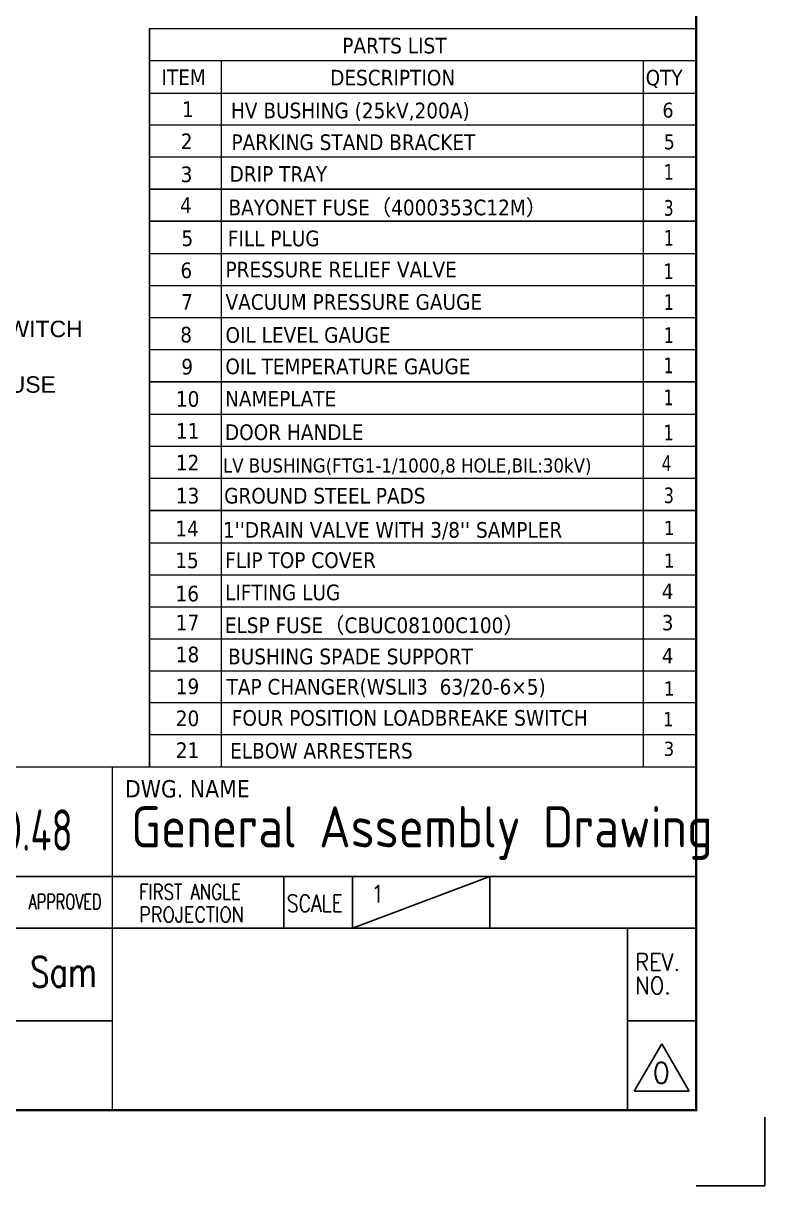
# Model space of a CAD drawing. Header units: millimetres. Extents: x 261789 to 272313, y -191856 to -185409.
# Drawn here: x 268563 to 270906, y -191856 to -188182 of the extents above; entities that cross this region are included whole.
import ezdxf
from ezdxf.enums import TextEntityAlignment as Align

# ---------------------------------------------------------------- set-up
doc = ezdxf.new("R2010")
doc.units = ezdxf.units.MM
doc.header["$LTSCALE"] = 13
doc.layers.add('1', color=4, linetype='Continuous')
doc.layers.add('2', color=3, linetype='Continuous')
doc.layers.add('paper', color=254, linetype='Continuous', plot=False)
doc.layers.add('铁心', color=3, linetype='Continuous', lineweight=0)
doc.styles.add('Note Text (ANSI)', font='arial.ttf')
doc.styles.add('ROMANS', font='romans.shx', dxfattribs={"bigfont": 'whgtxt.shx'})
doc.styles.get("Standard").update_dxf_attribs({"font": 'gbenor.shx', "bigfont": 'gbcbig.shx'})
doc.styles.add('Tahoma$001', font='tahoma.ttf', dxfattribs={"height": 2.159784})
doc.styles.add('Tahoma_txtstyle_28.93_0_0', font='tahoma.ttf')
doc.styles.add('Tahoma_txtstyle_30.40_0_0', font='tahoma.ttf')

msp = doc.modelspace()

# ---------------------------------------------------------------- linework, layer by layer
at = {"layer": '1', "const_width": 7.598}
msp.add_lwpolyline([(262353.477, -191617.168), (270689.118, -191617.168), (270689.118, -185625.926), (262353.477, -185625.926), (262353.477, -191617.168)], dxfattribs=at)
at = {"layer": '2'}
for p, q in [((267433.008, -190879.117), (270689.118, -190879.117)), ((269386.674, -190879.117), (269386.674, -191041.922)), ((270037.896, -190879.117), (269603.748, -191041.922)), ((269603.748, -190879.117), (269603.748, -191041.922)), ((270037.896, -190879.117), (270037.896, -191041.922)), ((267433.008, -191041.922), (268843.989, -191041.922)), ((268843.989, -191041.922), (270689.118, -191041.922)), ((270472.044, -191041.922), (270472.044, -191617.168)), ((267433.008, -191334.271), (268843.989, -191334.271)), ((270472.044, -191334.271), (270689.118, -191334.271)), ((270493.752, -191557.445), (270580.581, -191407.052)), ((270580.581, -191407.052), (270667.411, -191557.445)), ((270667.411, -191557.445), (270493.752, -191557.445))]:
    msp.add_line(p, q, dxfattribs=at)
at = {"layer": 'paper'}
for q in [(270906.192, -191638.876), (270689.118, -191855.95)]:
    msp.add_line((270906.192, -191855.95), q, dxfattribs=at)
at = {"layer": '铁心'}
for p, q in [((267433.008, -190531.798), (270689.118, -190531.798)), ((268843.989, -190531.798), (268843.989, -191617.168))]:
    msp.add_line(p, q, dxfattribs=at)
for points in [[(268962.608, -190531.798), (268962.608, -188199.011)], [(268962.608, -188199.011), (270689.118, -188199.011), (270689.118, -188300.272)], [(268962.608, -188199.011), (268962.608, -188300.272), (268962.608, -188300.272)], [(268962.608, -188300.272), (270689.118, -188300.272), (270689.118, -188403.634)], [(268962.608, -188300.272), (268962.608, -188403.634), (270689.118, -188403.634)], [(269188.24, -188300.272), (269188.24, -188403.634), (269188.24, -188403.634)], [(270521.779, -188300.272), (270521.779, -190531.798)], [(268962.608, -189315.824), (270689.118, -189315.824), (270689.118, -188403.634)], [(268962.608, -188403.634), (268962.608, -189315.824)], [(269188.24, -188403.634), (269188.24, -189315.824)], [(270689.118, -188504.475), (268962.608, -188504.475), (268962.608, -188504.475)], [(270689.118, -188605.736), (268962.608, -188605.736), (268962.608, -188605.736)], [(269188.24, -188605.736), (269188.24, -188706.577), (269188.24, -188706.577)], [(268962.608, -188706.997), (270689.118, -188706.997), (270689.118, -188807.838)], [(268962.608, -188706.997), (268962.608, -188807.838), (270689.118, -188807.838)], [(270689.118, -188706.997), (268962.608, -188706.997), (268962.608, -188706.997)], [(268962.608, -189520.027), (268962.608, -188706.997), (268962.608, -188706.997)], [(269188.24, -188706.997), (269188.24, -190531.798)], [(268962.608, -188807.838), (268962.608, -190531.798)], [(270689.118, -188807.838), (268962.608, -188807.838), (268962.608, -188807.838)], [(270689.118, -188911.2), (268962.608, -188911.2), (268962.608, -188911.2)], [(270689.118, -188911.2), (268962.608, -188911.2), (268962.608, -188911.2)], [(270689.118, -190633.06), (270689.118, -188905.738)], [(270689.118, -189012.461), (268962.608, -189012.461), (268962.608, -189012.461)], [(270689.118, -189012.461), (268962.608, -189012.461), (268962.608, -189012.461)], [(270689.118, -189113.302), (268962.608, -189113.302), (268962.608, -189113.302)], [(270689.118, -189113.302), (268962.608, -189113.302)], [(270689.118, -189214.563), (268962.608, -189214.563), (268962.608, -189214.563)], [(270689.118, -189214.563), (268962.608, -189214.563), (268962.608, -189214.563)], [(270689.118, -189315.824), (268962.608, -189315.824), (268962.608, -189315.824)], [(270689.118, -189418.766), (268962.608, -189418.766), (268962.608, -189418.766)], [(270689.118, -189520.027), (268962.608, -189520.027), (268962.608, -189520.027)], [(270689.118, -189621.288), (268962.608, -189621.288), (268962.608, -189621.288)], [(269188.24, -189621.288), (269188.24, -190531.798)], [(270689.118, -189722.129), (268962.608, -189722.129)], [(268962.608, -190531.798), (268962.608, -189722.129), (270689.118, -189722.129)], [(268962.608, -189722.129), (268962.608, -190531.798)], [(270689.118, -189825.071), (268962.608, -189825.071)], [(270689.118, -189926.332), (268962.608, -189926.332)], [(270689.118, -190027.594), (268962.608, -190027.594)], [(270689.118, -190128.435), (268962.608, -190128.435)], [(270689.118, -190128.435), (268962.608, -190128.435), (268962.608, -190128.435)], [(270689.118, -190128.435), (268962.608, -190128.435), (268962.608, -190128.435)], [(270689.118, -190128.435), (268962.608, -190128.435), (268962.608, -190128.435)], [(270689.118, -190229.276), (268962.608, -190229.276)], [(270689.118, -190229.276), (268962.608, -190229.276), (268962.608, -190229.276)], [(270689.118, -190229.276), (268962.608, -190229.276), (268962.608, -190229.276)], [(270689.118, -190229.276), (268962.608, -190229.276), (268962.608, -190229.276)], [(270689.118, -190330.116), (268962.608, -190330.116)], [(270689.118, -190330.116), (268962.608, -190330.116), (268962.608, -190330.116)], [(270689.118, -190330.116), (268962.608, -190330.116), (268962.608, -190330.116)], [(270689.118, -190330.116), (268962.608, -190330.116), (268962.608, -190330.116)], [(270689.118, -190430.957), (268962.608, -190430.957)], [(270689.118, -190430.957), (268962.608, -190430.957), (268962.608, -190430.957)], [(270689.118, -190430.957), (268962.608, -190430.957), (268962.608, -190430.957)], [(270689.118, -190430.957), (268962.608, -190430.957), (268962.608, -190430.957)]]:
    msp.add_lwpolyline(points, dxfattribs=at)

# ---------------------------------------------------------------- texts
at = {"layer": '1', "color": 4, "width": 0.8}
msp.add_text('ZGSL-H-500/12.47/0.48', height=130.2444, dxfattribs=at).set_placement((267447.41, -190797.046))
at = {"layer": '1', "color": 4}
msp.add_text('General Assembly Drawing', height=130.2444, dxfattribs=at).set_placement((268904.105, -190786.787))
at = {"layer": '2', "linetype": 'Continuous', "style": 'Note Text (ANSI)'}
msp.add_text('BAYONET FUSE', height=51.84, dxfattribs=at).set_placement((268666.275, -189349.822), align=Align.RIGHT)
at = {"layer": '2', "style": 'ROMANS'}
for s, height, width, p in [('FIRST ANGLE', 47.75628, 0.8, (268929.669, -190951.165)), ('APPROVED', 47.7563, 0.7, (268580.119, -190982.263)), ('SCALE', 54.2685, 0.8, (269396.269, -190990.516)), ('PROJECTION', 47.7563, 0.86, (268929.669, -191022.737)), ('Sam', 95.5126, 0.75, (268584.961, -191227.673)), ('REV.', 54.2685, 0.9, (270496.726, -191176.24)), ('NO.', 54.2685, 0.9, (270496.726, -191250.247))]:
    msp.add_text(s, height=height, dxfattribs=dict(at, width=width)).set_placement(p)
msp.add_text('1', height=54.269, dxfattribs=at).set_placement((269660.141, -190960.786))
at = {"layer": '2', "color": 4, "style": 'ROMANS'}
msp.add_text('0', height=65.122, dxfattribs=at).set_placement((270551.423, -191531.394))
at = {"layer": '2', "linetype": 'Continuous', "insert": (268103.12, -189122.361), "char_height": 51.84, "width": 18351.48704, "attachment_point": 1, "style": 'Note Text (ANSI)'}
msp.add_mtext('4 POS. LB SWITCH', dxfattribs=at)
at = {"layer": '铁心'}
for s, height, style, p in [('PARTS LIST', 49.4841, 'Tahoma_txtstyle_30.40_0_0', (269571.25, -188277.583)), ('ITEM', 49.4841, 'Tahoma_txtstyle_30.40_0_0', (269000.003, -188377.583)), ('DESCRIPTION', 49.48409, 'Tahoma_txtstyle_30.40_0_0', (269532.944, -188378.844)), ('QTY', 49.2664, 'Tahoma$001', (270529.874, -188378.617)), ('1', 49.484, 'Tahoma_txtstyle_30.40_0_0', (269064.71, -188478.844)), (' HV BUSHING (25kV,200A)', 49.48409, 'Tahoma_txtstyle_30.40_0_0', (269200.948, -188482.572)), ('6', 47.079, 'Tahoma_txtstyle_28.93_0_0', (270582.807, -188480.315)), ('2', 49.484, 'Tahoma_txtstyle_30.40_0_0', (269060.928, -188580.105)), ('PARKING STAND BRACKET', 49.48409, 'Tahoma_txtstyle_30.40_0_0', (269221.048, -188582.844)), ('5', 47.079, 'Tahoma$001', (270587.008, -188580.526)), ('3', 49.484, 'Tahoma_txtstyle_30.40_0_0', (269060.508, -188684.308)), ('DRIP TRAY ', 49.4841, 'Tahoma_txtstyle_30.40_0_0', (269215.164, -188683.288)), ('4', 49.484, 'Tahoma_txtstyle_30.40_0_0', (269058.407, -188782.208)), ('BAYONET FUSE（4000353C12M）', 49.48409, 'Tahoma_txtstyle_30.40_0_0', (269211.633, -188789.108)), ('5', 49.484, 'Tahoma_txtstyle_30.40_0_0', (269063.173, -188886.41)), ('FILL PLUG', 49.4841, 'Tahoma_txtstyle_30.40_0_0', (269209.585, -188887.006)), ('6', 49.484, 'Tahoma_txtstyle_30.40_0_0', (269059.746, -188987.671)), ('PRESSURE RELIEF VALVE', 49.48409, 'Tahoma_txtstyle_30.40_0_0', (269202.346, -188985.105)), ('7', 49.484, 'Tahoma_txtstyle_30.40_0_0', (269061.873, -189087.672)), ('VACUUM PRESSURE GAUGE', 49.48409, 'Tahoma_txtstyle_30.40_0_0', (269202.346, -189087.83)), ('8', 49.484, 'Tahoma_txtstyle_30.40_0_0', (269059.235, -189191.034)), ('OIL LEVEL GAUGE', 49.48409, 'Tahoma_txtstyle_30.40_0_0', (269202.346, -189192.078)), ('9', 49.484, 'Tahoma_txtstyle_30.40_0_0', (269062.604, -189292.085)), ('OIL TEMPERATURE GAUGE', 49.48409, 'Tahoma_txtstyle_30.40_0_0', (269201.984, -189291.394)), ('10', 49.4841, 'Tahoma_txtstyle_30.40_0_0', (269045.382, -189394.186)), ('NAMEPLATE', 49.4841, 'Tahoma_txtstyle_30.40_0_0', (269200.948, -189393.346)), ('11', 49.4841, 'Tahoma_txtstyle_30.40_0_0', (269045.382, -189495.447)), ('DOOR HANDLE', 49.48409, 'Tahoma_txtstyle_30.40_0_0', (269200.54, -189499.259)), ('12', 49.4841, 'Tahoma_txtstyle_30.40_0_0', (269045.382, -189595.448)), ('LV BUSHING(FTG1-1/1000,8 HOLE,BIL:30kV) ', 44.53568, 'Tahoma_txtstyle_30.40_0_0', (269194.109, -189601.993)), ('13', 49.4841, 'Tahoma_txtstyle_30.40_0_0', (269045.382, -189699.86)), ('GROUND STEEL PADS', 49.48409, 'Tahoma_txtstyle_30.40_0_0', (269198.007, -189700.071)), ('14', 49.4841, 'Tahoma_txtstyle_30.40_0_0', (269043.491, -189803.89)), ("1''DRAIN VALVE WITH 3/8'' SAMPLER ", 49.48409, 'Tahoma_txtstyle_30.40_0_0', (269194.225, -189808.031)), ('1', 44.398, 'Tahoma$001', (270587.429, -189799.441)), ('15', 49.4841, 'Tahoma_txtstyle_30.40_0_0', (269043.491, -189904.236)), ('FLIP TOP COVER', 49.48409, 'Tahoma_txtstyle_30.40_0_0', (269200.948, -189903.643)), ('1', 44.699, 'Tahoma$001', (270587.429, -189902.803)), ('16', 49.4841, 'Tahoma_txtstyle_30.40_0_0', (269044.182, -190009.291)), ('LIFTING LUG', 49.48409, 'Tahoma_txtstyle_30.40_0_0', (269200.948, -190005.595)), ('4', 48.568, 'Tahoma$001', (270581.126, -190001.543)), ('17', 49.4841, 'Tahoma_txtstyle_30.40_0_0', (269045.109, -190100.841)), ('ELSP FUSE（CBUC08100C100）', 49.48409, 'Tahoma_txtstyle_30.40_0_0', (269200.19, -190109.358)), ('3', 48.568, 'Tahoma$001', (270581.126, -190100.703)), ('18', 49.4841, 'Tahoma_txtstyle_30.40_0_0', (269045.109, -190201.682)), ('BUSHING SPADE SUPPORT', 49.48409, 'Tahoma_txtstyle_30.40_0_0', (269210.396, -190208.092)), ('4', 48.568, 'Tahoma$001', (270581.359, -190205.317)), ('19', 49.4841, 'Tahoma_txtstyle_30.40_0_0', (269045.109, -190302.523)), ('TAP CHANGER(WSLⅡ3  63/20-6×5)', 49.48409, 'Tahoma_txtstyle_30.40_0_0', (269205.569, -190303.835)), ('1', 44.699, 'Tahoma$001', (270587.429, -190307.007)), ('20', 49.4841, 'Tahoma_txtstyle_30.40_0_0', (269045.109, -190403.364)), ('FOUR POSITION LOADBREAKE SWITCH', 49.48409, 'Tahoma_txtstyle_30.40_0_0', (269222.141, -190402.162)), ('1', 44.699, 'Tahoma$001', (270584.825, -190403.746)), ('21', 49.4841, 'Tahoma_txtstyle_30.40_0_0', (269045.109, -190504.205)), ('ELBOW ARRESTERS                  ', 49.48409, 'Tahoma_txtstyle_30.40_0_0', (269216.931, -190505.849)), ('3', 44.699, 'Tahoma$001', (270586.585, -190497.432)), ('DWG. NAME', 54.83, 'Tahoma_txtstyle_30.40_0_0', (268884.616, -190628.851))]:
    msp.add_text(s, height=height, dxfattribs=dict(at, style=style)).set_placement(p)
at = {"layer": '铁心', "style": 'Tahoma_txtstyle_30.40_0_0', "width": 0.85}
for s, p in [('1', (270586.896, -188676.924)), ('3', (270586.832, -188790.429)), ('1', (270587.429, -188885.359)), ('1', (270586.832, -188990.85)), ('1', (270587.429, -189088.092)), ('1', (270587.429, -189192.714)), ('1', (270586.635, -189288.027)), ('1', (270586.635, -189389.288)), ('1', (270586.832, -189500.517)), ('4', (270580.52, -189597.339)), ('3', (270587.429, -189698.81))]:
    msp.add_text(s, height=49.484, dxfattribs=at).set_placement(p)

doc.saveas('drawing.dxf')
